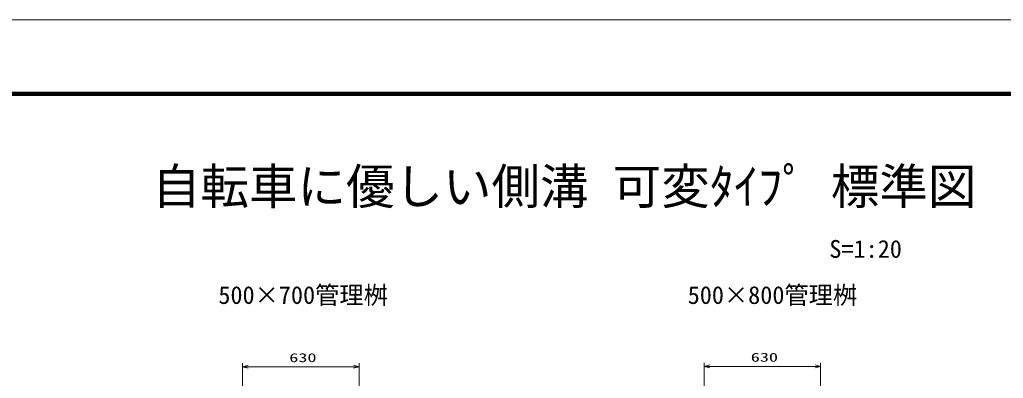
# Model space of a CAD drawing. Units: millimetres on the paper. Extents: x 0 to 841, y 0 to 594.
# Drawn here: x 266.2 to 532.3, y 497 to 594 of the extents above; entities that cross this region are included whole.
import ezdxf
from ezdxf.enums import TextEntityAlignment as Align

# ---------------------------------------------------------------- set-up
doc = ezdxf.new("R2010")
doc.units = ezdxf.units.MM
for name, color, linetype, lineweight in [('D-STR-DIM（寸法）', 7, 'Continuous', 13), ('D-STR-DIM（寸法）2', 7, 'Continuous', 13), ('D-TTL-LINE（区切線）', 7, 'Continuous', 18), ('D-TTL（外枠）', 2, 'Continuous', 140)]:
    doc.layers.add(name, color=color, linetype=linetype, lineweight=lineweight)
doc.layers.add('D-STR-TXT(文字)', color=7, linetype='Continuous')
doc.styles.add('ＭＳ ゴシック', font='')
doc.styles.get('ＭＳ ゴシック').set_extended_font_data('MS Gothic')

# ---------------------------------------------------------------- blocks, each defined once
blk = doc.blocks.new('_Open30')
at = {"color": 7, "linetype": 'Continuous', "lineweight": 13}
for p, q in [((-1, 0.2679), (0, 0)), ((0, 0), (-1, -0.2679)), ((0, 0), (-1, 0))]:
    blk.add_line(p, q, dxfattribs=at)

msp = doc.modelspace()

# ---------------------------------------------------------------- linework, layer by layer
at = {"layer": 'D-STR-DIM（寸法）'}
for p, q in [((326.497, 492.901), (326.497, 501.109)), ((357.997, 492.906), (357.997, 501.109)), ((451.381, 493.012), (451.381, 501.22)), ((482.881, 493.017), (482.881, 501.22)), ((327.997, 500.109), (356.497, 500.109)), ((452.881, 500.22), (481.381, 500.22))]:
    msp.add_line(p, q, dxfattribs=at)
at = {"layer": 'D-TTL-LINE（区切線）'}
msp.add_line((841, 594), (0, 594), dxfattribs=at)
at = {"layer": 'D-TTL（外枠）'}
msp.add_line((820.9, 573.9), (20.1, 573.9), dxfattribs=at)

# ---------------------------------------------------------------- block references
at = {"layer": 'D-STR-DIM（寸法）', "xscale": 1.5, "yscale": 1.5, "rotation": 180}
for p in [(326.497, 500.109), (451.381, 500.22)]:
    msp.add_blockref('_Open30', p, dxfattribs=at)
at = {"layer": 'D-STR-DIM（寸法）', "xscale": 1.5, "yscale": 1.5}
for p in [(357.997, 500.109), (482.881, 500.22)]:
    msp.add_blockref('_Open30', p, dxfattribs=at)

# ---------------------------------------------------------------- texts
at = {"layer": 'D-STR-DIM（寸法）', "style": 'ＭＳ ゴシック', "width": 1.5}
for p in [(339.122, 500.647), (464.006, 500.758)]:
    msp.add_text('630', height=2.405, dxfattribs=at).set_placement(p, align=Align.BOTTOM_LEFT)
at = {"layer": 'D-STR-DIM（寸法）2', "style": 'ＭＳ ゴシック'}
msp.add_text('S=1:20', height=4.811, dxfattribs=at).set_placement((485.258, 528.141), align=Align.BOTTOM_LEFT)
at = {"layer": 'D-STR-TXT(文字)', "style": 'ＭＳ ゴシック'}
for s, height, p in [('自転車に優しい側溝 可変ﾀｲﾌﾟ 標準図', 9.621, (301.983, 541.218)), ('500×700管理桝', 4.811, (319.931, 515.669)), ('500×800管理桝', 4.811, (446.928, 515.669))]:
    msp.add_text(s, height=height, dxfattribs=at).set_placement(p, align=Align.BOTTOM_LEFT)

doc.saveas('drawing.dxf')
